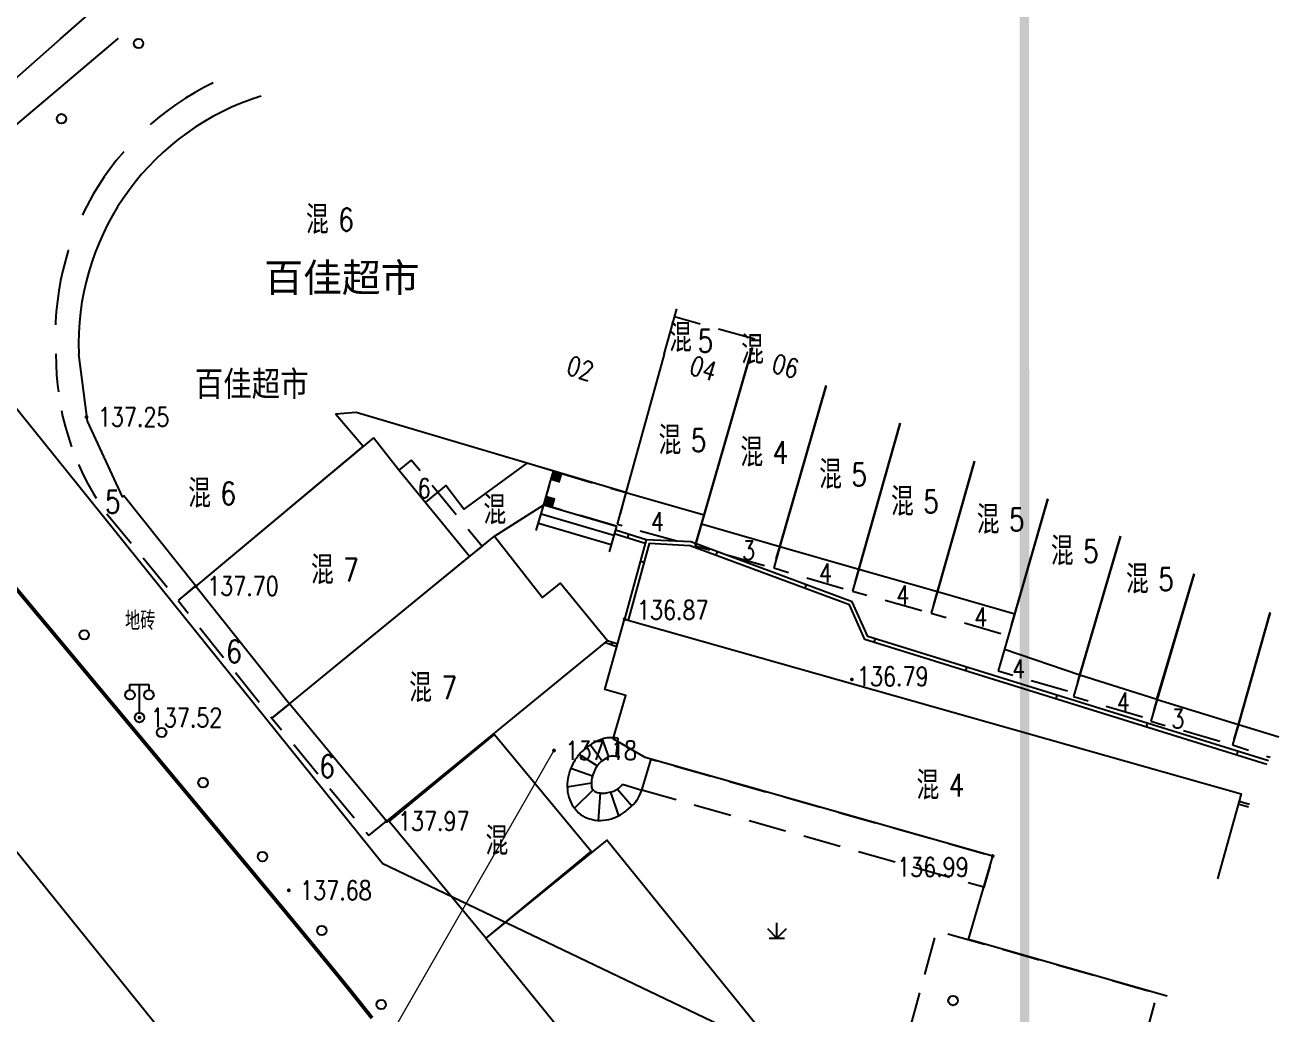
# Model space of a CAD drawing. Extents: x 529262 to 576451, y 2694391 to 2717535.
# Drawn here: x 566711.6 to 566777.9, y 2709717.8 to 2709769.9 of the extents above; entities that cross this region are included whole.
import ezdxf
from ezdxf.enums import TextEntityAlignment as Align
from ezdxf.xclip import XClip

# ---------------------------------------------------------------- set-up
doc = ezdxf.new("R2010")
doc.units = 0
doc.header["$XCLIPFRAME"] = 0
doc.linetypes.add('X15', pattern=[6, 4, -2])
doc.linetypes.add('X5', pattern=[3, 2, -1])
for name, color, linetype in [('a红线图', 1, 'Continuous'), ('DLDW', 8, 'Continuous'), ('DLSS', 4, 'Continuous'), ('GCD', 8, 'Continuous'), ('JMD', 8, 'Continuous'), ('PP-COM', 7, 'Continuous'), ('RD-中线', 40, 'Continuous'), ('RD-红线', 7, 'Continuous'), ('ZBTZ', 8, 'Continuous'), ('ZJ', 7, 'Continuous')]:
    doc.layers.add(name, color=color, linetype=linetype)
doc.styles.add('HZ', font='rs.shx', dxfattribs={"width": 0.8, "bigfont": 'hztxt.shx'})
doc.styles.add('等线体', font='simhei.ttf')

# ---------------------------------------------------------------- blocks, each defined once
blk = doc.blocks.new('A$C19FD0107')
at = {"layer": 'RD-中线', "color": 8, "linetype": 'Continuous'}
blk.add_lwpolyline([(-4580.139, 15692.554), (-4507.042, 15604.003, 0.001888), (-4505.593, 15602.261), (-4424.292, 15505.273, -0.004939), (-4420.53, 15500.694), (-4323.86, 15380.632, 0.004034), (-4320.794, 15376.886), (-4296.848, 15348.109, -0.00385), (-4293.92, 15344.535), (-4230.187, 15265.498)], format="xyb", dxfattribs=at)
at = {"layer": 'RD-中线', "color": 8, "linetype": 'Continuous', "flags": 128}
for points in [[(-4490.734, 14139.438, 0), (-4490.29, 14139.417)], [(-3818.251, 14086.168, 0), (-3817.74, 14086.169)]]:
    blk.add_lwpolyline(points, format="xyb", dxfattribs=at)
at = {"layer": 'RD-红线', "color": 8, "linetype": 'Continuous', "flags": 128}
blk.add_lwpolyline([(-4287.869, 15375.634), (-4284.503, 15378.584), (-4253.031, 15406.179, -0.069315), (-4230.894, 15420.727), (-4170.666, 15449.304, 0.033388), (-4158.556, 15456.074), (-4086.593, 15502.865, 0.0325), (-4075.772, 15510.947)], format="xyb", dxfattribs=at)
at = {"layer": 'RD-红线', "color": 8, "flags": 128}
blk.add_lwpolyline([(-4267.556, 15335.122), (-4289.066, 15361.844)], dxfattribs=at)
at = {"layer": 'RD-红线', "color": 8, "linetype": 'Continuous'}
blk.add_lwpolyline([(-4267.556, 15335.122), (-4248.07, 15325.798, 0.227166)], format="xyb", dxfattribs=at)
blk = doc.blocks.new('gc097')
at = {"color": 8}
for p, q in [((-1, 2.9), (-1, 3.5)), ((-1, 3.5), (1, 3.5)), ((0, 0.5), (0, 3.5)), ((1, 3.5), (1, 2.9))]:
    blk.add_line(p, q, dxfattribs=at)
for centre in [(-1, 2.4), (1, 2.4), (0, 0)]:
    blk.add_circle(centre, 0.5, dxfattribs=at)
blk = doc.blocks.new('gc170')
at = {"color": 8, "linetype": 'Continuous'}
blk.add_circle((0, 0), 0.5, dxfattribs=at)
blk = doc.blocks.new('gc124')
at = {"color": 8}
for p, q in [((0, 0), (0, 1.6)), ((-1, 1), (0, 0)), ((-0.8, 0), (0.8, 0)), ((0, 0), (1, 1))]:
    blk.add_line(p, q, dxfattribs=at)
blk = doc.blocks.new('gc002')
at = {"color": 8, "const_width": 1}
blk.add_lwpolyline([(-0.5, 0), (0.5, 0)], dxfattribs=at)
blk = doc.blocks.new('GC200')
at = {"linetype": 'Continuous', "const_width": 0.2, "flags": 128}
blk.add_lwpolyline([(-0.1, 0, 1), (0.1, 0, 1)], format="xyb", close=True, dxfattribs=at)

msp = doc.modelspace()

# ---------------------------------------------------------------- linework, layer by layer
at = {"const_width": 0.5}
msp.add_lwpolyline([(566139.325, 2710172.956), (565986.518, 2710172.842), (565986.681, 2709601.261), (566518.586, 2709601.552), (566518.485, 2709673.527), (566764.333, 2709673.513), (566764.12, 2710112.127), (566139.363, 2710109.398), (566139.316, 2710172.956)], dxfattribs=at)
at = {"layer": 'a红线图', "color": 8, "linetype": 'Continuous', "lineweight": 0, "flags": 128}
msp.add_lwpolyline([(566640.215, 2709420.592), (566639.394, 2709439.134), (566650.551, 2709482.846), (566667.752, 2709540.108), (566678.845, 2709573.442), (566678.845, 2709573.442), (566689.312, 2709594.528), (566707.611, 2709631.396), (566710.408, 2709648.217), (566718.071, 2709694.303), (566739.511, 2709731.688)], dxfattribs=at)
msp.add_lwpolyline([(566640.215, 2709420.592), (566639.394, 2709439.134), (566650.551, 2709482.846), (566667.752, 2709540.108), (566678.845, 2709573.442), (566678.845, 2709573.442), (566689.312, 2709594.528), (566707.611, 2709631.396), (566710.408, 2709648.217), (566718.071, 2709694.303), (566739.511, 2709731.688)], dxfattribs=at)
msp.add_lwpolyline([(566640.215, 2709420.592), (566639.394, 2709439.134), (566650.551, 2709482.846), (566667.752, 2709540.108), (566678.845, 2709573.442), (566678.845, 2709573.442), (566689.312, 2709594.528), (566707.611, 2709631.396), (566710.408, 2709648.217), (566718.071, 2709694.303), (566739.511, 2709731.688)], dxfattribs=at)
msp.add_lwpolyline([(566640.215, 2709420.592), (566639.394, 2709439.134), (566650.551, 2709482.846), (566667.752, 2709540.108), (566678.845, 2709573.442), (566678.845, 2709573.442), (566689.312, 2709594.528), (566707.611, 2709631.396), (566710.408, 2709648.217), (566718.071, 2709694.303), (566739.511, 2709731.688)], dxfattribs=at)
at = {"layer": 'DLSS', "linetype": 'Continuous', "const_width": 0.1, "flags": 128}
msp.add_lwpolyline([(566716.538, 2709769.225), (566710.428, 2709764.051), (566707.283, 2709760.891), (566706.12, 2709759.042), (566705.105, 2709757.096), (566704.255, 2709755.205), (566703.344, 2709752.568)], dxfattribs=at)
msp.add_lwpolyline([(566716.538, 2709769.225), (566710.428, 2709764.051), (566707.283, 2709760.891), (566706.12, 2709759.042), (566705.105, 2709757.096), (566704.255, 2709755.205), (566703.344, 2709752.568)], dxfattribs=at)
at = {"layer": 'DLSS', "linetype": 'Continuous', "const_width": 0.2}
msp.add_lwpolyline([(566729.906, 2709717.563), (566729.744, 2709717.768), (566729.57, 2709717.987), (566729.386, 2709718.219), (566729.191, 2709718.463), (566728.986, 2709718.721), (566728.743, 2709719.025), (566728.435, 2709719.405), (566728.063, 2709719.862), (566727.625, 2709720.396), (566727.123, 2709721.007), (566726.556, 2709721.695), (566725.925, 2709722.46), (566725.229, 2709723.302), (566724.261, 2709724.468), (566722.816, 2709726.206), (566720.894, 2709728.515), (566718.494, 2709731.396), (566715.616, 2709734.848), (566712.261, 2709738.871), (566708.428, 2709743.467)], dxfattribs=at)
msp.add_lwpolyline([(566729.906, 2709717.563), (566729.744, 2709717.768), (566729.57, 2709717.987), (566729.386, 2709718.219), (566729.191, 2709718.463), (566728.986, 2709718.721), (566728.743, 2709719.025), (566728.435, 2709719.405), (566728.063, 2709719.862), (566727.625, 2709720.396), (566727.123, 2709721.007), (566726.556, 2709721.695), (566725.925, 2709722.46), (566725.229, 2709723.302), (566724.261, 2709724.468), (566722.816, 2709726.206), (566720.894, 2709728.515), (566718.494, 2709731.396), (566715.616, 2709734.848), (566712.261, 2709738.871), (566708.428, 2709743.467)], dxfattribs=at)
at = {"layer": 'JMD', "linetype": 'Continuous'}
for p, q in [((566738.565, 2709743.268), (566738.993, 2709744.723)), ((566738.565, 2709743.268), (566738.993, 2709744.723)), ((566738.565, 2709743.268), (566738.963, 2709744.621)), ((566738.565, 2709743.268), (566738.963, 2709744.621)), ((566738.822, 2709744.141), (566742.655, 2709743.015)), ((566738.822, 2709744.141), (566742.655, 2709743.015)), ((566738.963, 2709744.621), (566742.796, 2709743.494)), ((566738.963, 2709744.621), (566742.796, 2709743.494)), ((566738.681, 2709743.662), (566742.514, 2709742.535)), ((566738.681, 2709743.662), (566742.514, 2709742.535)), ((566742.796, 2709743.494), (566742.398, 2709742.142)), ((566742.796, 2709743.494), (566742.398, 2709742.142)), ((566743.428, 2709743.069), (566743.37, 2709742.878)), ((566743.428, 2709743.069), (566743.37, 2709742.878)), ((566748.097, 2709742.155), (566748.027, 2709741.967)), ((566748.097, 2709742.155), (566748.027, 2709741.967)), ((566744.052, 2709741.66), (566744.245, 2709741.607)), ((566744.052, 2709741.66), (566744.245, 2709741.607)), ((566752.785, 2709740.416), (566752.715, 2709740.229)), ((566752.785, 2709740.416), (566752.715, 2709740.229)), ((566743.221, 2709738.595), (566743.414, 2709738.543)), ((566743.221, 2709738.595), (566743.414, 2709738.543)), ((566756.423, 2709737.566), (566756.363, 2709737.376)), ((566756.423, 2709737.566), (566756.363, 2709737.376)), ((566742.562, 2709737.392, 137.965), (566742.515, 2709737.25, 137.965)), ((566742.562, 2709737.392, 137.965), (566742.515, 2709737.25, 137.965)), ((566761.244, 2709736.068), (566761.184, 2709735.878)), ((566761.244, 2709736.068), (566761.184, 2709735.878)), ((566766.012, 2709734.588), (566765.952, 2709734.397)), ((566766.012, 2709734.588), (566765.952, 2709734.397)), ((566770.772, 2709733.109), (566770.712, 2709732.919)), ((566770.772, 2709733.109), (566770.712, 2709732.919)), ((566742.38, 2709731.334), (566742.053, 2709732.274, -859.918)), ((566742.38, 2709731.334), (566742.053, 2709732.274, -859.918)), ((566742.863, 2709732.317, -859.918), (566742.763, 2709731.36)), ((566742.863, 2709732.317, -859.918), (566742.763, 2709731.36)), ((566741.415, 2709731.971, -859.918), (566742.03, 2709731.122)), ((566741.415, 2709731.971, -859.918), (566742.03, 2709731.122)), ((566775.539, 2709731.628), (566775.479, 2709731.438)), ((566775.539, 2709731.628), (566775.479, 2709731.438)), ((566741.778, 2709730.857), (566740.824, 2709731.46, -859.918)), ((566741.778, 2709730.857), (566740.824, 2709731.46, -859.918)), ((566740.385, 2709730.734, -859.918), (566741.533, 2709730.331)), ((566740.385, 2709730.734, -859.918), (566741.533, 2709730.331)), ((566741.468, 2709729.952), (566740.196, 2709729.737, -859.918)), ((566741.468, 2709729.952), (566740.196, 2709729.737, -859.918)), ((566741.556, 2709729.592), (566740.574, 2709728.627, -859.918)), ((566741.556, 2709729.592), (566740.574, 2709728.627, -859.918)), ((566742.47, 2709729.478), (566742.891, 2709728.221, -859.918)), ((566742.47, 2709729.478), (566742.891, 2709728.221, -859.918)), ((566742.837, 2709729.634), (566743.608, 2709728.753, -859.918)), ((566742.837, 2709729.634), (566743.608, 2709728.753, -859.918)), ((566743.109, 2709729.893), (566744.126, 2709729.573, -859.918)), ((566743.109, 2709729.893), (566744.126, 2709729.573, -859.918)), ((566741.926, 2709729.433), (566741.827, 2709727.987, -859.918)), ((566741.926, 2709729.433), (566741.827, 2709727.987, -859.918))]:
    msp.add_line(p, q, dxfattribs=at)
at = {"layer": 'JMD', "linetype": 'X15', "flags": 128}
msp.add_lwpolyline([(566721.534, 2709766.873, 0.30581), (566713.245, 2709752.578)], format="xyb", dxfattribs=at)
msp.add_lwpolyline([(566721.534, 2709766.873, 0.30581), (566713.245, 2709752.578)], format="xyb", dxfattribs=at)
at = {"layer": 'JMD', "linetype": 'Continuous', "flags": 128}
for points in [[(566724.063, 2709766.174, 0.010055), (566723.537, 2709765.998, 0.328247), (566714.445, 2709752.568)], [(566724.063, 2709766.174, 0.010055), (566723.537, 2709765.998, 0.328247), (566714.445, 2709752.568)], [(566742.96, 2709731.316, 0.082559), (566742.575, 2709731.371, 0.116372), (566742.307, 2709731.302, 0.053793), (566741.988, 2709731.088, 0.066219), (566741.778, 2709730.857, 0.051085), (566741.617, 2709730.565, 0.044968), (566741.5, 2709730.204, 0.07853), (566741.472, 2709729.785, 0.160492), (566741.556, 2709729.592, 0.121835), (566741.71, 2709729.486, 0.076322), (566742.001, 2709729.426, 0.04897), (566742.254, 2709729.437, 0.036739), (566742.585, 2709729.509, 0.085904), (566742.837, 2709729.634, 0.064322), (566743.109, 2709729.893)], [(566742.96, 2709731.316, 0.082559), (566742.575, 2709731.371, 0.116372), (566742.307, 2709731.302, 0.053793), (566741.988, 2709731.088, 0.066219), (566741.778, 2709730.857, 0.051085), (566741.617, 2709730.565, 0.044968), (566741.5, 2709730.204, 0.07853), (566741.472, 2709729.785, 0.160492), (566741.556, 2709729.592, 0.121835), (566741.71, 2709729.486, 0.076322), (566742.001, 2709729.426, 0.04897), (566742.254, 2709729.437, 0.036739), (566742.585, 2709729.509, 0.085904), (566742.837, 2709729.634, 0.064322), (566743.109, 2709729.893)]]:
    msp.add_lwpolyline(points, format="xyb", dxfattribs=at)
for points in [[(566745.309, 2709752.568), (566745.97, 2709754.956)], [(566745.309, 2709752.568), (566745.97, 2709754.956)], [(566745.309, 2709752.568), (566745.97, 2709754.956)], [(566745.309, 2709752.568), (566745.97, 2709754.956)], [(566749.961, 2709752.912), (566749.862, 2709752.568)], [(566749.961, 2709752.912), (566749.862, 2709752.568)], [(566745.309, 2709752.568), (566743.288, 2709745.268), (566729.066, 2709749.491), (566728.001, 2709749.405), (566729.437, 2709747.723), (566720.614, 2709740.339), (566716.828, 2709745.09), (566716.755, 2709745.037), (566714.901, 2709749.031), (566714.445, 2709752.568)], [(566745.309, 2709752.568), (566743.288, 2709745.268), (566729.066, 2709749.491), (566728.001, 2709749.405), (566729.437, 2709747.723), (566720.614, 2709740.339), (566716.828, 2709745.09), (566716.755, 2709745.037), (566714.901, 2709749.031), (566714.445, 2709752.568)], [(566744.306, 2709742.592), (566742.677, 2709743.09)], [(566744.306, 2709742.592), (566742.677, 2709743.09)], [(566744.358, 2709742.786), (566742.733, 2709743.282)], [(566744.358, 2709742.786), (566742.733, 2709743.282)], [(566777.081, 2709730.94), (566755.887, 2709737.523), (566755.068, 2709739.357), (566746.677, 2709742.468), (566744.509, 2709742.578), (566743.414, 2709738.543)], [(566777.081, 2709730.94), (566755.887, 2709737.523), (566755.068, 2709739.357), (566746.677, 2709742.468), (566744.509, 2709742.578), (566743.414, 2709738.543)]]:
    msp.add_lwpolyline(points, dxfattribs=at)
at = {"layer": 'JMD', "linetype": 'X5', "flags": 128}
for points, elevation in [([(566750.089, 2709753.355), (566745.851, 2709754.528)], 136.286), ([(566750.089, 2709753.355), (566745.851, 2709754.528)], 136.286), ([(566735.048, 2709741.892), (566735.702, 2709742.427), (566731.975, 2709746.982), (566731.324, 2709746.442)], -856.854), ([(566735.048, 2709741.892), (566735.702, 2709742.427), (566731.975, 2709746.982), (566731.324, 2709746.442)], -856.854), ([(566743.288, 2709745.268), (566742.826, 2709743.597), (566746.941, 2709742.461), (566747.413, 2709744.094)], 136.228), ([(566743.288, 2709745.268), (566742.826, 2709743.597), (566746.941, 2709742.461), (566747.413, 2709744.094)], 136.228), ([(566747.274, 2709743.614), (566746.941, 2709742.461), (566751.077, 2709741.293), (566751.405, 2709742.43)], 136.228), ([(566747.274, 2709743.614), (566746.941, 2709742.461), (566751.077, 2709741.293), (566751.405, 2709742.43)], 136.228), ([(566751.405, 2709742.43), (566751.077, 2709741.293), (566755.234, 2709740.071), (566755.565, 2709741.237)], 136.228), ([(566751.405, 2709742.43), (566751.077, 2709741.293), (566755.234, 2709740.071), (566755.565, 2709741.237)], 136.228), ([(566755.565, 2709741.237), (566755.234, 2709740.071), (566759.385, 2709738.915), (566759.707, 2709740.049)], 136.286), ([(566755.565, 2709741.237), (566755.234, 2709740.071), (566759.385, 2709738.915), (566759.707, 2709740.049)], 136.286), ([(566720.565, 2709740.339), (566719.689, 2709739.574), (566724.63, 2709733.371), (566725.555, 2709734.136)], 137.695), ([(566720.565, 2709740.339), (566719.689, 2709739.574), (566724.63, 2709733.371), (566725.555, 2709734.136)], 137.695), ([(566759.707, 2709740.049), (566759.385, 2709738.915), (566763.451, 2709737.727), (566763.782, 2709738.881)], 136.286), ([(566759.707, 2709740.049), (566759.385, 2709738.915), (566763.451, 2709737.727), (566763.782, 2709738.881)], 136.286), ([(566763.245, 2709737.011), (566762.915, 2709735.862), (566766.939, 2709734.705), (566767.22, 2709735.663)], 136.286), ([(566763.245, 2709737.011), (566762.915, 2709735.862), (566766.939, 2709734.705), (566767.22, 2709735.663)], 136.286), ([(566767.22, 2709735.663), (566766.882, 2709734.511), (566770.978, 2709733.309), (566771.292, 2709734.368)], 136.286), ([(566767.22, 2709735.663), (566766.882, 2709734.511), (566770.978, 2709733.309), (566771.292, 2709734.368)], 136.286), ([(566725.555, 2709734.136), (566724.63, 2709733.371), (566729.744, 2709727.182), (566730.669, 2709727.946)], 137.965), ([(566725.555, 2709734.136), (566724.63, 2709733.371), (566729.744, 2709727.182), (566730.669, 2709727.946)], 137.965), ([(566771.292, 2709734.368), (566770.951, 2709733.218), (566775.271, 2709731.968), (566775.576, 2709733.046)], 136.286), ([(566771.292, 2709734.368), (566770.951, 2709733.218), (566775.271, 2709731.968), (566775.576, 2709733.046)], 136.286), ([(566775.573, 2709733.047), (566775.271, 2709731.968), (566777.241, 2709731.313)], 136.286), ([(566775.573, 2709733.047), (566775.271, 2709731.968), (566777.241, 2709731.313)], 136.286)]:
    msp.add_lwpolyline(points, dxfattribs=dict(at, elevation=elevation))
at = {"layer": 'JMD', "linetype": 'Continuous', "flags": 128}
for points, elevation in [([(566749.862, 2709752.568), (566749.961, 2709752.912)], 136.676), ([(566749.862, 2709752.568), (566749.961, 2709752.912)], 136.676), ([(566745.309, 2709752.568), (566743.288, 2709745.268), (566747.413, 2709744.094), (566749.862, 2709752.568)], 136.228), ([(566745.309, 2709752.568), (566743.288, 2709745.268), (566747.413, 2709744.094), (566749.862, 2709752.568)], 136.228), ([(566749.862, 2709752.568), (566747.274, 2709743.614), (566751.405, 2709742.43), (566753.852, 2709750.92)], 136.228), ([(566749.862, 2709752.568), (566747.274, 2709743.614), (566751.405, 2709742.43), (566753.852, 2709750.92)], 136.228), ([(566753.852, 2709750.92), (566751.405, 2709742.43), (566755.565, 2709741.237), (566757.749, 2709748.924)], 136.228), ([(566753.852, 2709750.92), (566751.405, 2709742.43), (566755.565, 2709741.237), (566757.749, 2709748.924)], 136.228), ([(566757.749, 2709748.924), (566755.565, 2709741.237), (566759.707, 2709740.049), (566761.663, 2709746.92)], -858.933), ([(566757.749, 2709748.924), (566755.565, 2709741.237), (566759.707, 2709740.049), (566761.663, 2709746.92)], -858.933), ([(566736.361, 2709742.965), (566738.963, 2709744.621), (566739.281, 2709745.745), (566739.463, 2709746.404), (566738.063, 2709746.82), (566734.746, 2709744.401), (566733.797, 2709745.645), (566732.722, 2709744.767)], 137.965), ([(566736.361, 2709742.965), (566738.963, 2709744.621), (566739.281, 2709745.745), (566739.463, 2709746.404), (566738.063, 2709746.82), (566734.746, 2709744.401), (566733.797, 2709745.645), (566732.722, 2709744.767)], 137.965), ([(566761.663, 2709746.92), (566759.707, 2709740.049), (566763.782, 2709738.881), (566765.524, 2709744.943)], 136.286), ([(566761.663, 2709746.92), (566759.707, 2709740.049), (566763.782, 2709738.881), (566765.524, 2709744.943)], 136.286), ([(566765.524, 2709744.943), (566763.245, 2709737.011), (566767.22, 2709735.663), (566769.366, 2709742.975)], 136.286), ([(566765.524, 2709744.943), (566763.245, 2709737.011), (566767.22, 2709735.663), (566769.366, 2709742.975)], 136.286), ([(566769.366, 2709742.975), (566767.22, 2709735.663), (566771.275, 2709734.374), (566773.242, 2709740.99)], 136.286), ([(566769.366, 2709742.975), (566767.22, 2709735.663), (566771.275, 2709734.374), (566773.242, 2709740.99)], 136.286), ([(566773.251, 2709740.985), (566771.292, 2709734.368), (566775.576, 2709733.046), (566777.248, 2709738.939)], 136.286), ([(566773.251, 2709740.985), (566771.292, 2709734.368), (566775.576, 2709733.046), (566777.248, 2709738.939)], 136.286), ([(566777.246, 2709738.94), (566775.573, 2709733.047), (566777.705, 2709732.389)], 136.286), ([(566777.246, 2709738.94), (566775.573, 2709733.047), (566777.705, 2709732.389)], 136.286), ([(566771.815, 2709718.722), (566761.351, 2709721.698), (566762.622, 2709726.106), (566744.304, 2709731.297), (566742.608, 2709732.284), (566743.284, 2709734.566), (566742.172, 2709734.894), (566743.221, 2709738.595), (566775.712, 2709729.389), (566774.481, 2709724.907)], -859.918), ([(566771.815, 2709718.722), (566761.351, 2709721.698), (566762.622, 2709726.106), (566744.304, 2709731.297), (566742.608, 2709732.284), (566743.284, 2709734.566), (566742.172, 2709734.894), (566743.221, 2709738.595), (566775.712, 2709729.389), (566774.481, 2709724.907)], -859.918), ([(566742.325, 2709737.471), (566742.853, 2709737.296)], 137.965), ([(566742.325, 2709737.471), (566742.853, 2709737.296)], 137.965), ([(566742.187, 2709737.358), (566742.812, 2709737.151)], 137.965), ([(566742.187, 2709737.358), (566742.812, 2709737.151)], 137.965), ([(566776.105, 2709728.676), (566775.559, 2709728.834)], 136.17), ([(566776.105, 2709728.676), (566775.559, 2709728.834)], 136.17), ([(566776.165, 2709728.815), (566775.599, 2709728.979)], 136.17), ([(566776.165, 2709728.815), (566775.599, 2709728.979)], 136.17)]:
    msp.add_lwpolyline(points, dxfattribs=dict(at, elevation=elevation))
at = {"layer": 'JMD', "linetype": 'X5', "flags": 128}
msp.add_lwpolyline([(566713.245, 2709752.578, 0.155305), (566715.796, 2709744.313), (566719.689, 2709739.574), (566720.614, 2709740.339)], format="xyb", dxfattribs=at)
msp.add_lwpolyline([(566713.245, 2709752.578, 0.155305), (566715.796, 2709744.313), (566719.689, 2709739.574), (566720.614, 2709740.339)], format="xyb", dxfattribs=at)
at = {"layer": 'JMD', "linetype": 'Continuous', "flags": 128}
for points, elevation in [([(566729.979, 2709748.15), (566720.614, 2709740.339), (566725.555, 2709734.136), (566725.555, 2709734.136), (566735.048, 2709741.892), (566731.324, 2709746.442)], -856.653), ([(566729.979, 2709748.15), (566720.614, 2709740.339), (566725.555, 2709734.136), (566725.555, 2709734.136), (566735.048, 2709741.892), (566731.324, 2709746.442)], -856.653), ([(566730.669, 2709727.946), (566725.555, 2709734.136), (566736.361, 2709742.965), (566738.895, 2709739.731), (566739.845, 2709740.5), (566742.325, 2709737.471)], 137.965), ([(566730.669, 2709727.946), (566725.555, 2709734.136), (566736.361, 2709742.965), (566738.895, 2709739.731), (566739.845, 2709740.5), (566742.325, 2709737.471)], 137.965)]:
    msp.add_lwpolyline(points, close=True, dxfattribs=dict(at, elevation=elevation))
at = {"layer": 'JMD', "linetype": 'X5', "flags": 128}
msp.add_lwpolyline([(566742.796, 2709743.494), (566738.963, 2709744.621), (566739.463, 2709746.404), (566743.288, 2709745.268)], close=True, dxfattribs=at)
msp.add_lwpolyline([(566742.796, 2709743.494), (566738.963, 2709744.621), (566739.463, 2709746.404), (566743.288, 2709745.268)], close=True, dxfattribs=at)
at = {"layer": 'JMD', "flags": 128}
msp.add_lwpolyline([(566777.16, 2709731.125), (566756.033, 2709737.687), (566755.216, 2709739.515), (566746.718, 2709742.666), (566744.358, 2709742.786), (566743.221, 2709738.595)], dxfattribs=at)
msp.add_lwpolyline([(566777.16, 2709731.125), (566756.033, 2709737.687), (566755.216, 2709739.515), (566746.718, 2709742.666), (566744.358, 2709742.786), (566743.221, 2709738.595)], dxfattribs=at)
at = {"layer": 'JMD', "linetype": 'Continuous', "flags": 128}
for points in [[(566735.91, 2709721.775), (566730.812, 2709727.93), (566736.358, 2709732.522), (566741.455, 2709726.367)], [(566735.91, 2709721.775), (566730.812, 2709727.93), (566736.358, 2709732.522), (566741.455, 2709726.367)], [(566753.773, 2709699.765), (566760.046, 2709705.001), (566742.285, 2709726.936), (566735.91, 2709721.775)], [(566753.773, 2709699.765), (566760.046, 2709705.001), (566742.285, 2709726.936), (566735.91, 2709721.775)]]:
    msp.add_lwpolyline(points, close=True, dxfattribs=at)
at = {"layer": 'JMD', "linetype": 'Continuous', "elevation": -859.918, "flags": 128}
msp.add_lwpolyline([(566742.863, 2709732.317, 0.048378), (566742.376, 2709732.338, 0.071883), (566742.053, 2709732.274, 0.04453), (566741.494, 2709732.017, 0.05264), (566741.07, 2709731.713, 0.063582), (566740.647, 2709731.225, 0.059821), (566740.338, 2709730.614, 0.060527), (566740.209, 2709730.057, 0.060412), (566740.217, 2709729.485, 0.078547), (566740.38, 2709728.942, 0.079998), (566740.697, 2709728.484, 0.084565), (566741.136, 2709728.161, 0.084641), (566741.656, 2709728.002, 0.068706), (566742.249, 2709728.007, 0.072982), (566742.784, 2709728.168, 0.049508), (566743.217, 2709728.425, 0.039087), (566743.698, 2709728.841, 0.06252), (566743.91, 2709729.118, 0.04331), (566744.126, 2709729.573)], format="xyb", dxfattribs=at)
msp.add_lwpolyline([(566742.863, 2709732.317, 0.048378), (566742.376, 2709732.338, 0.071883), (566742.053, 2709732.274, 0.04453), (566741.494, 2709732.017, 0.05264), (566741.07, 2709731.713, 0.063582), (566740.647, 2709731.225, 0.059821), (566740.338, 2709730.614, 0.060527), (566740.209, 2709730.057, 0.060412), (566740.217, 2709729.485, 0.078547), (566740.38, 2709728.942, 0.079998), (566740.697, 2709728.484, 0.084565), (566741.136, 2709728.161, 0.084641), (566741.656, 2709728.002, 0.068706), (566742.249, 2709728.007, 0.072982), (566742.784, 2709728.168, 0.049508), (566743.217, 2709728.425, 0.039087), (566743.698, 2709728.841, 0.06252), (566743.91, 2709729.118, 0.04331), (566744.126, 2709729.573)], format="xyb", dxfattribs=at)
at = {"layer": 'JMD', "linetype": 'X5', "flags": 128}
for points, elevation in [([(566744.126, 2709729.573), (566744.612, 2709731.21), (566762.622, 2709726.106), (566762.156, 2709724.463)], -858.776), ([(566744.126, 2709729.573), (566744.612, 2709731.21), (566762.622, 2709726.106), (566762.156, 2709724.463)], -858.776), ([(566769.933, 2709713.866), (566758.279, 2709717.039), (566759.685, 2709722.175), (566771.295, 2709718.869)], -858.13), ([(566769.933, 2709713.866), (566758.279, 2709717.039), (566759.685, 2709722.175), (566771.295, 2709718.869)], -858.13)]:
    msp.add_lwpolyline(points, close=True, dxfattribs=dict(at, elevation=elevation))

# ---------------------------------------------------------------- block references
at = {"layer": 'DLDW', "color": 252, "linetype": 'Continuous', "xscale": 0.5, "yscale": 0.5}
msp.add_blockref('gc097', (566717.645, 2709733.404, 137.52), dxfattribs=at)
msp.add_blockref('gc097', (566717.645, 2709733.404, 137.52), dxfattribs=at)
at = {"layer": 'GCD', "linetype": 'Continuous'}
ref = msp.add_blockref('GC200', (566714.853, 2709749.254, 137.249), dxfattribs=dict(at, xscale=0.5, yscale=0.5, zscale=0.5))
ref.add_attrib('height', '137.25', dxfattribs={"linetype": 'Continuous', "height": 1, "style": 'HZ', "width": 0.8}).set_placement((566715.453, 2709749.254, 137.249), align=Align.MIDDLE_LEFT)
ref = msp.add_blockref('GC200', (566714.853, 2709749.254, 137.249), dxfattribs=dict(at, xscale=0.5, yscale=0.5, zscale=0.5))
ref.add_attrib('height', '137.25', dxfattribs={"linetype": 'Continuous', "height": 1, "style": 'HZ', "width": 0.8}).set_placement((566715.453, 2709749.254, 137.249), align=Align.MIDDLE_LEFT)
ref = msp.add_blockref('GC200', (566720.615, 2709740.339, 137.695), dxfattribs=dict(at, xscale=0.5, yscale=0.5, zscale=0.5))
ref.add_attrib('height', '137.70', dxfattribs={"linetype": 'Continuous', "height": 1, "style": 'HZ', "width": 0.8}).set_placement((566721.215, 2709740.339, 137.695), align=Align.MIDDLE_LEFT)
ref = msp.add_blockref('GC200', (566720.615, 2709740.339, 137.695), dxfattribs=dict(at, xscale=0.5, yscale=0.5, zscale=0.5))
ref.add_attrib('height', '137.70', dxfattribs={"linetype": 'Continuous', "height": 1, "style": 'HZ', "width": 0.8}).set_placement((566721.215, 2709740.339, 137.695), align=Align.MIDDLE_LEFT)
ref = msp.add_blockref('GC200', (566743.221, 2709738.595, 136.874), dxfattribs=dict(at, xscale=0.5, yscale=0.5, zscale=0.5))
ref.add_attrib('height', '136.87', dxfattribs={"linetype": 'Continuous', "height": 1, "style": 'HZ', "width": 0.8}).set_placement((566743.87, 2709739.074, 136.874), align=Align.MIDDLE_LEFT)
ref = msp.add_blockref('GC200', (566743.221, 2709738.595, 136.874), dxfattribs=dict(at, xscale=0.5, yscale=0.5, zscale=0.5))
ref.add_attrib('height', '136.87', dxfattribs={"linetype": 'Continuous', "height": 1, "style": 'HZ', "width": 0.8}).set_placement((566743.87, 2709739.074, 136.874), align=Align.MIDDLE_LEFT)
ref = msp.add_blockref('GC200', (566755.198, 2709735.415, 136.786), dxfattribs=dict(at, xscale=0.5, yscale=0.5, zscale=0.5))
ref.add_attrib('height', '136.79', dxfattribs={"linetype": 'Continuous', "height": 1, "style": 'HZ', "width": 0.8}).set_placement((566755.471, 2709735.576, 136.786), align=Align.MIDDLE_LEFT)
ref = msp.add_blockref('GC200', (566755.198, 2709735.415, 136.786), dxfattribs=dict(at, xscale=0.5, yscale=0.5, zscale=0.5))
ref.add_attrib('height', '136.79', dxfattribs={"linetype": 'Continuous', "height": 1, "style": 'HZ', "width": 0.8}).set_placement((566755.471, 2709735.576, 136.786), align=Align.MIDDLE_LEFT)
ref = msp.add_blockref('GC200', (566717.645, 2709733.404, 137.52), dxfattribs=dict(at, xscale=0.5, yscale=0.5, zscale=0.5))
ref.add_attrib('height', '137.52', dxfattribs={"linetype": 'Continuous', "height": 1, "style": 'HZ', "width": 0.8}).set_placement((566718.245, 2709733.404, 137.52), align=Align.MIDDLE_LEFT)
ref = msp.add_blockref('GC200', (566717.645, 2709733.404, 137.52), dxfattribs=dict(at, xscale=0.5, yscale=0.5, zscale=0.5))
ref.add_attrib('height', '137.52', dxfattribs={"linetype": 'Continuous', "height": 1, "style": 'HZ', "width": 0.8}).set_placement((566718.245, 2709733.404, 137.52), align=Align.MIDDLE_LEFT)
ref = msp.add_blockref('GC200', (566739.498, 2709731.67, 137.18), dxfattribs=dict(at, xscale=0.5, yscale=0.5, zscale=0.5))
ref.add_attrib('height', '137.18', dxfattribs={"linetype": 'Continuous', "height": 1, "style": 'HZ', "width": 0.8}).set_placement((566740.098, 2709731.67, 137.18), align=Align.MIDDLE_LEFT)
ref = msp.add_blockref('GC200', (566730.67, 2709727.946, 137.965), dxfattribs=dict(at, xscale=0.5, yscale=0.5, zscale=0.5))
ref.add_attrib('height', '137.97', dxfattribs={"linetype": 'Continuous', "height": 1, "style": 'HZ', "width": 0.8}).set_placement((566731.27, 2709727.946, 137.965), align=Align.MIDDLE_LEFT)
ref = msp.add_blockref('GC200', (566730.67, 2709727.946, 137.965), dxfattribs=dict(at, xscale=0.5, yscale=0.5, zscale=0.5))
ref.add_attrib('height', '137.97', dxfattribs={"linetype": 'Continuous', "height": 1, "style": 'HZ', "width": 0.8}).set_placement((566731.27, 2709727.946, 137.965), align=Align.MIDDLE_LEFT)
ref = msp.add_blockref('GC200', (566762.622, 2709726.106, 136.99), dxfattribs=dict(at, xscale=0.5, yscale=0.5, zscale=0.5))
ref.add_attrib('height', '136.99', dxfattribs={"linetype": 'Continuous', "height": 1, "style": 'HZ', "width": 0.8}).set_placement((566757.586, 2709725.521, 136.99), align=Align.MIDDLE_LEFT)
ref = msp.add_blockref('GC200', (566725.516, 2709724.298, 137.676), dxfattribs=dict(at, xscale=0.5, yscale=0.5, zscale=0.5))
ref.add_attrib('height', '137.68', dxfattribs={"linetype": 'Continuous', "height": 1, "style": 'HZ', "width": 0.8}).set_placement((566726.116, 2709724.298, 137.676), align=Align.MIDDLE_LEFT)
ref = msp.add_blockref('GC200', (566725.516, 2709724.298, 137.676), dxfattribs=dict(at, xscale=0.5, yscale=0.5, zscale=0.5))
ref.add_attrib('height', '137.68', dxfattribs={"linetype": 'Continuous', "height": 1, "style": 'HZ', "width": 0.8}).set_placement((566726.116, 2709724.298, 137.676), align=Align.MIDDLE_LEFT)
at = {"layer": 'JMD', "linetype": 'Continuous'}
for p, xscale, yscale, zscale, rotation in [((566739.632, 2709746.093), 0.5000000000124973, 0.5000000000124973, 0.5000000000124973, 343.46358523087), ((566739.632, 2709746.093), 0.5000000000124973, 0.5000000000124973, 0.5000000000124973, 343.46358523087), ((566739.271, 2709744.794), 0.5000000000732936, 0.5000000000732936, 0.5000000000732936, 344.3320391286305), ((566739.271, 2709744.794), 0.5000000000732936, 0.5000000000732936, 0.5000000000732936, 344.3320391286305)]:
    msp.add_blockref('gc002', p, dxfattribs=dict(at, xscale=xscale, yscale=yscale, zscale=zscale, rotation=rotation))
at = {"layer": 'JMD', "linetype": 'Continuous', "xscale": 0.5, "yscale": 0.5}
msp.add_blockref('gc170', (566760.533, 2709718.484, 136.99), dxfattribs=at)
msp.add_blockref('gc170', (566760.533, 2709718.484, 136.99), dxfattribs=at)
at = {"layer": 'PP-COM'}
ref = msp.add_blockref('A$C19FD0107', (570997.993, 2694390.603), dxfattribs=at)
XClip(ref).set_block_clipping_path([(-9366.4383134884, 14428.6043910822), (-3328.4480743363, 17452.7484863754)])
at = {"layer": 'ZBTZ', "linetype": 'Continuous', "xscale": 0.4999999998830395, "yscale": 0.4999999998830395, "zscale": 0.4999999998830395, "rotation": 48.51296865079691}
for p in [(566717.599, 2709768.947), (566717.599, 2709768.947), (566713.533, 2709764.98, 136.967), (566713.533, 2709764.98, 136.967)]:
    msp.add_blockref('gc170', p, dxfattribs=at)
at = {"layer": 'ZBTZ', "linetype": 'Continuous', "xscale": 0.5000000000180488, "yscale": 0.5000000000180488, "rotation": 128.7673389477858}
for p in [(566714.735, 2709737.771), (566714.735, 2709737.771), (566718.812, 2709732.621), (566718.812, 2709732.621), (566720.997, 2709729.974), (566720.997, 2709729.974), (566724.128, 2709726.075), (566724.128, 2709726.075), (566727.258, 2709722.177), (566727.258, 2709722.177), (566730.389, 2709718.278), (566730.389, 2709718.278)]:
    msp.add_blockref('gc170', p, dxfattribs=at)
at = {"layer": 'ZBTZ', "linetype": 'Continuous', "xscale": 0.5, "yscale": 0.5}
msp.add_blockref('gc124', (566751.248, 2709721.785), dxfattribs=at)
msp.add_blockref('gc124', (566751.248, 2709721.785), dxfattribs=at)

# ---------------------------------------------------------------- texts
at = {"layer": 'JMD', "linetype": 'Continuous', "style": 'HZ', "width": 0.8}
for p in [(566727.623, 2709759.657), (566727.623, 2709759.657), (566746.764, 2709753.432), (566746.764, 2709753.432), (566750.565, 2709752.795), (566750.565, 2709752.795), (566746.207, 2709748.026), (566746.207, 2709748.026), (566750.522, 2709747.385), (566750.522, 2709747.385), (566754.675, 2709746.219), (566754.675, 2709746.219), (566721.416, 2709745.224), (566721.416, 2709745.224), (566758.462, 2709744.793), (566758.462, 2709744.793), (566736.976, 2709744.345), (566736.976, 2709744.345), (566762.984, 2709743.843), (566762.984, 2709743.843), (566766.887, 2709742.185), (566766.887, 2709742.185), (566727.888, 2709741.189), (566727.888, 2709741.189), (566770.849, 2709740.7), (566770.849, 2709740.7), (566733.066, 2709734.972), (566733.066, 2709734.972), (566759.804, 2709729.837), (566759.804, 2709729.837), (566737.084, 2709726.903), (566737.084, 2709726.903)]:
    msp.add_text('混', height=1.5, dxfattribs=at).set_placement(p, align=Align.MIDDLE_RIGHT)
for s, height, p in [('6', 1.2, (566728.123, 2709759.657)), ('6', 1.2, (566728.123, 2709759.657)), ('5', 1.2, (566747.073, 2709753.263)), ('5', 1.2, (566747.073, 2709753.263)), ('5', 1.2, (566746.707, 2709748.026)), ('5', 1.2, (566746.707, 2709748.026)), ('4', 1.2, (566751.022, 2709747.385)), ('4', 1.2, (566751.022, 2709747.385)), ('5', 1.2, (566755.175, 2709746.219)), ('5', 1.2, (566755.175, 2709746.219)), ('6', 1.2, (566721.916, 2709745.224)), ('6', 1.2, (566721.916, 2709745.224)), ('6', 1, (566732.31, 2709745.498)), ('6', 1, (566732.31, 2709745.498)), ('5', 1.2, (566758.962, 2709744.793)), ('5', 1.2, (566758.962, 2709744.793)), ('5', 1.2, (566715.831, 2709744.783)), ('5', 1.2, (566715.831, 2709744.783)), ('4', 1, (566744.608, 2709743.736)), ('4', 1, (566744.608, 2709743.736)), ('5', 1.2, (566763.484, 2709743.843)), ('5', 1.2, (566763.484, 2709743.843)), ('5', 1.2, (566767.387, 2709742.185)), ('5', 1.2, (566767.387, 2709742.185)), ('3', 1, (566749.412, 2709742.222)), ('3', 1, (566749.412, 2709742.222)), ('7', 1.2, (566728.388, 2709741.189)), ('7', 1.2, (566728.388, 2709741.189)), ('4', 1, (566753.465, 2709741.027)), ('4', 1, (566753.465, 2709741.027)), ('5', 1.2, (566771.349, 2709740.7)), ('5', 1.2, (566771.349, 2709740.7)), ('4', 1, (566757.541, 2709739.865)), ('4', 1, (566757.541, 2709739.865)), ('4', 1, (566761.655, 2709738.708)), ('4', 1, (566761.655, 2709738.708)), ('6', 1.2, (566722.218, 2709736.892)), ('6', 1.2, (566722.218, 2709736.892)), ('4', 1, (566763.644, 2709735.976)), ('4', 1, (566763.644, 2709735.976)), ('7', 1.2, (566733.566, 2709734.972)), ('7', 1.2, (566733.566, 2709734.972)), ('4', 1, (566769.166, 2709734.227)), ('4', 1, (566769.166, 2709734.227)), ('3', 1, (566772.042, 2709733.341)), ('3', 1, (566772.042, 2709733.341)), ('6', 1.2, (566727.13, 2709730.834)), ('6', 1.2, (566727.13, 2709730.834)), ('4', 1.2, (566760.304, 2709729.837)), ('4', 1.2, (566760.304, 2709729.837))]:
    msp.add_text(s, height=height, dxfattribs=at).set_placement(p, align=Align.MIDDLE_LEFT)
at = {"layer": 'ZJ', "color": 8, "linetype": 'Continuous'}
for style, p in [('等线体', (566728.313, 2709756.633)), ('等线体', (566728.313, 2709756.633)), ('HZ', (566723.562, 2709751.04)), ('HZ', (566723.562, 2709751.04))]:
    msp.add_text('百佳超市', height=1.5, dxfattribs=dict(at, style=style)).set_placement(p, align=Align.MIDDLE)
at = {"layer": 'ZJ', "color": 8, "linetype": 'Continuous', "style": 'HZ', "width": 0.8}
for s, rotation, p in [('02', 342.20952, (566740.884, 2709751.814)), ('02', 342.20952, (566740.884, 2709751.814)), ('04', 342.20952, (566747.365, 2709751.814)), ('04', 342.20952, (566747.365, 2709751.814)), ('06', 344.34411, (566751.705, 2709751.936)), ('06', 344.34411, (566751.705, 2709751.936))]:
    msp.add_text(s, height=1, rotation=rotation, dxfattribs=at).set_placement(p, align=Align.MIDDLE)
msp.add_text('地砖', height=1, dxfattribs=at).set_placement((566717.682, 2709738.563), align=Align.MIDDLE)
msp.add_text('地砖', height=1, dxfattribs=at).set_placement((566717.682, 2709738.563), align=Align.MIDDLE)

doc.saveas('drawing.dxf')
